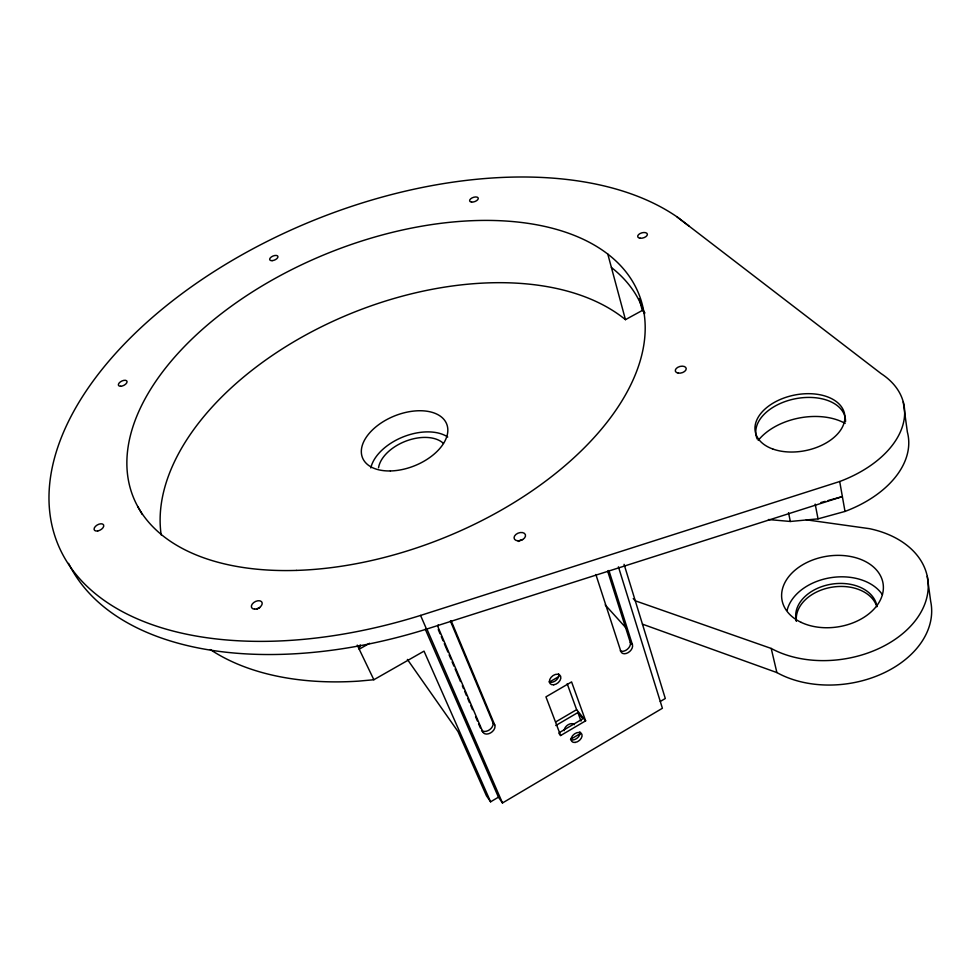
<?xml version="1.0" encoding="UTF-8"?>
<svg xmlns="http://www.w3.org/2000/svg" width="980" height="980" viewBox="0 0 980 980"><rect width="100%" height="100%" fill="white"/><g stroke="black" fill="none" stroke-linecap="round" stroke-linejoin="round"><path stroke-width="1.47" d="M360.224 644.889L359.195 649.177L369.632 643.272M425.283 629.209L498.44 797.181L502.483 802.975L662.394 708.27L618.429 566.832M570.483 739.373L580.773 733.31M407.386 659.418L458.003 731.57L486.448 795.785L490.6 801.812L498.44 797.181M660.263 701.484L665.298 698.507L624.076 564.333M559.384 732.587L582.904 718.757L577.906 712.546L555.783 725.531M560.634 735.539L585.636 720.827L571.585 681.909L545.946 696.866L560.634 735.539L558.87 733.273M555.734 721.917L576.62 709.667L567.2 683.77M549.854 681.786L558.71 676.641M210.308 649.569A279.815 171.476 -21.9 0 0 358.852 681.112L373.858 679.74L424.022 651.136L490.6 801.812M161.173 534.921A263.461 157.18 -21.9 0 1 331.987 321.734A263.461 157.18 -21.9 0 1 625.448 319.651L642.28 310.464L644.877 312.743M420.567 615.428L839.701 481.511A104.346 64.974 -11.3 0 0 881.106 373.601L677.009 216.85A359.77 204.208 -21.9 0 0 252.473 249.043A359.77 204.208 -21.9 0 0 59.78 548.555A359.77 204.208 -21.9 0 0 420.567 615.428L426.521 629.123L842.371 496.591L828.063 500.547M820.909 502.532L825.209 501.344M768.455 519.535L790.346 521.47L818.031 518.861L845.005 511.425A102.741 65.342 -11 0 0 907.358 432.033L903.242 401.91M806.307 519.817L869.517 528.673A95.097 66.432 -8.9 0 1 914.022 622.288A95.097 66.432 -8.9 0 1 771.211 648.442L635.273 600.801L633.227 598.609M642.451 624.15L776.883 672.574A93.774 66.53 -8.4 0 0 882.992 673.333A93.774 66.53 -8.4 0 0 930.682 601.365L927.252 576.338M677.009 216.85L688.891 225.976M605.199 604.905L626.502 628.474M607.637 571.058L630.287 642.341L632.431 644.73A6.836 4.569 -41.2 0 1 628.119 652.643A6.836 4.569 -41.2 0 1 620.879 651.467L595.865 574.501M576.62 709.667L585.636 720.827M450.371 620.965L492.854 722.407L494.753 725.004A6.946 4.716 -36.7 0 1 490.662 732.869A6.946 4.716 -36.7 0 1 482.846 731.95L481.584 730.21M137.763 506.538L142.222 514.439M357.247 645.122L373.858 679.74M426.986 629.234L502.483 802.975M482.846 731.95L438.379 627.923A7.387 5.353 -37.2 0 1 438.158 624.934M438.268 629.589L440.081 633.803M441.282 636.608L443.083 640.822M444.283 643.639L447.897 652.067M449.097 654.873L450.898 659.087M452.099 661.904L453.912 666.118M455.112 668.923L460.514 681.566M462.327 685.78L463.528 688.597M464.728 691.402L466.529 695.616M467.73 698.434L469.543 702.648M470.743 705.453L472.544 709.667M475.557 716.698L477.358 720.913M478.559 723.718L480.359 727.932M451.131 620.671L494.753 725.004M577.906 712.546L581.005 721.084M608.899 570.483L632.431 644.73M607.784 254.041L625.448 319.651M639.254 298.851L642.28 310.464M771.211 648.442L776.883 672.574M788.52 512.687L790.346 521.47M815.189 504.112L818.031 518.861M839.701 481.511L845.005 511.425M611.41 267.503A270.566 154.448 -21.9 0 1 644.571 313.882M426.521 629.123A357.308 205.2 -21.9 0 1 68.6 563.378M370.808 467.95A44.835 27.036 -21.9 0 1 403.037 436.945A44.835 27.036 -21.9 0 1 447.738 437.007M378.537 467.766A36.358 21.915 -21.9 0 1 406.21 440.988A36.358 21.915 -21.9 0 1 443.45 443.426M558.637 673.823A6.468 4.398 -39.1 0 1 556.064 680.292A6.468 4.398 -39.1 0 1 549.131 681.921M579.915 731.815A6.247 4.104 -38.6 0 1 577.379 737.94A6.247 4.104 -38.6 0 1 570.74 739.63M564.162 730.676A6.223 4.104 -38.6 0 1 568.18 724.722A6.223 4.104 -38.6 0 1 574.39 724.661M492.854 722.407A6.934 4.716 -36.7 0 1 489.535 729.782A6.934 4.716 -36.7 0 1 481.658 730.357M630.287 642.341A6.823 4.569 -41.2 0 1 627.42 649.226A6.823 4.569 -41.2 0 1 620.267 650.879M518.432 541.45A5.917 3.883 -19.7 0 1 522.524 539.588M257.103 609.18A5.807 3.675 -27.7 0 1 259.725 607.723M758.226 440.412A55.272 35.133 -11 0 1 845.152 423.397M757.209 439.052A45.423 28.334 -11.3 0 1 755.972 434.789M755.813 433.332A45.423 28.334 -11.3 0 1 800.023 397.99A45.423 28.334 -11.3 0 1 845.52 421.743M787.111 610.32A50.58 35.794 -8.5 0 1 830.379 577.747A50.58 35.794 -8.5 0 1 882.429 594.725M876.941 606.204A41.013 29.02 -8.5 0 0 830.121 584.399A41.013 29.02 -8.5 0 0 796.409 621.222A40.94 29.02 -8.5 0 1 831.04 587.351A40.94 29.02 -8.5 0 1 876.867 606.779M296.438 570.409A272.403 153.676 -21.9 0 0 641.41 301.424A272.403 153.676 -21.9 0 0 220.231 314.555A272.403 153.676 -21.9 0 0 296.438 570.409M390.395 470.951A45.35 26.852 -21.9 0 0 447.052 425.026A45.35 26.852 -21.9 0 0 376.283 426.545A45.35 26.852 -21.9 0 0 390.395 470.951M553.712 684.8A6.48 4.398 -39.1 0 0 560.658 676.298A6.48 4.398 -39.1 0 0 551.005 677.425A6.48 4.398 -39.1 0 0 553.712 684.8M575.174 742.448A6.26 4.104 -38.6 0 0 581.912 734.326A6.26 4.104 -38.6 0 0 572.663 735.588A6.26 4.104 -38.6 0 0 575.174 742.448M640.197 238.226A4.986 2.634 -15.9 0 0 647.376 234.355A4.986 2.634 -15.9 0 0 640.026 233.559A4.986 2.634 -15.9 0 0 640.197 238.226M678.197 373.098A5.586 3.32 -14.8 0 0 686.221 368.627A5.586 3.32 -14.8 0 0 677.829 367.292A5.586 3.32 -14.8 0 0 678.197 373.098M518.114 540.813A5.929 3.883 -19.7 0 0 525.39 534.651A5.929 3.883 -19.7 0 0 515.884 534.468A5.929 3.883 -19.7 0 0 518.114 540.813M254.543 609.144A5.831 3.663 -27.6 0 0 262.199 602.994A5.831 3.663 -27.6 0 0 253.624 602.627A5.831 3.663 -27.6 0 0 254.543 609.144M97.731 530.964A5.317 2.965 -28.9 0 0 103.586 524.9A5.317 2.965 -28.9 0 0 95.415 526.395A5.317 2.965 -28.9 0 0 97.731 530.964M120.626 386.267A4.729 2.401 -26.4 0 0 127.069 381.685A4.729 2.401 -26.4 0 0 120.405 381.857A4.729 2.401 -26.4 0 0 120.626 386.267M272.109 260.656A4.422 2.156 -22.8 0 0 277.94 256.527A4.422 2.156 -22.8 0 0 271.35 256.944A4.422 2.156 -22.8 0 0 272.109 260.656M471.564 202.076A4.52 2.23 -19.1 0 0 478.265 198.56A4.52 2.23 -19.1 0 0 471.993 197.936A4.52 2.23 -19.1 0 0 471.564 202.076M801.175 622.386A51.205 35.745 -8.9 0 0 882.894 592.557A51.205 35.745 -8.9 0 0 813.437 559.715A51.205 35.745 -8.9 0 0 801.175 622.386M772.755 448.999A45.509 28.31 -11.4 0 0 844.539 421.033A45.509 28.31 -11.4 0 0 782.481 398.566A45.509 28.31 -11.4 0 0 772.755 448.999"/></g></svg>
